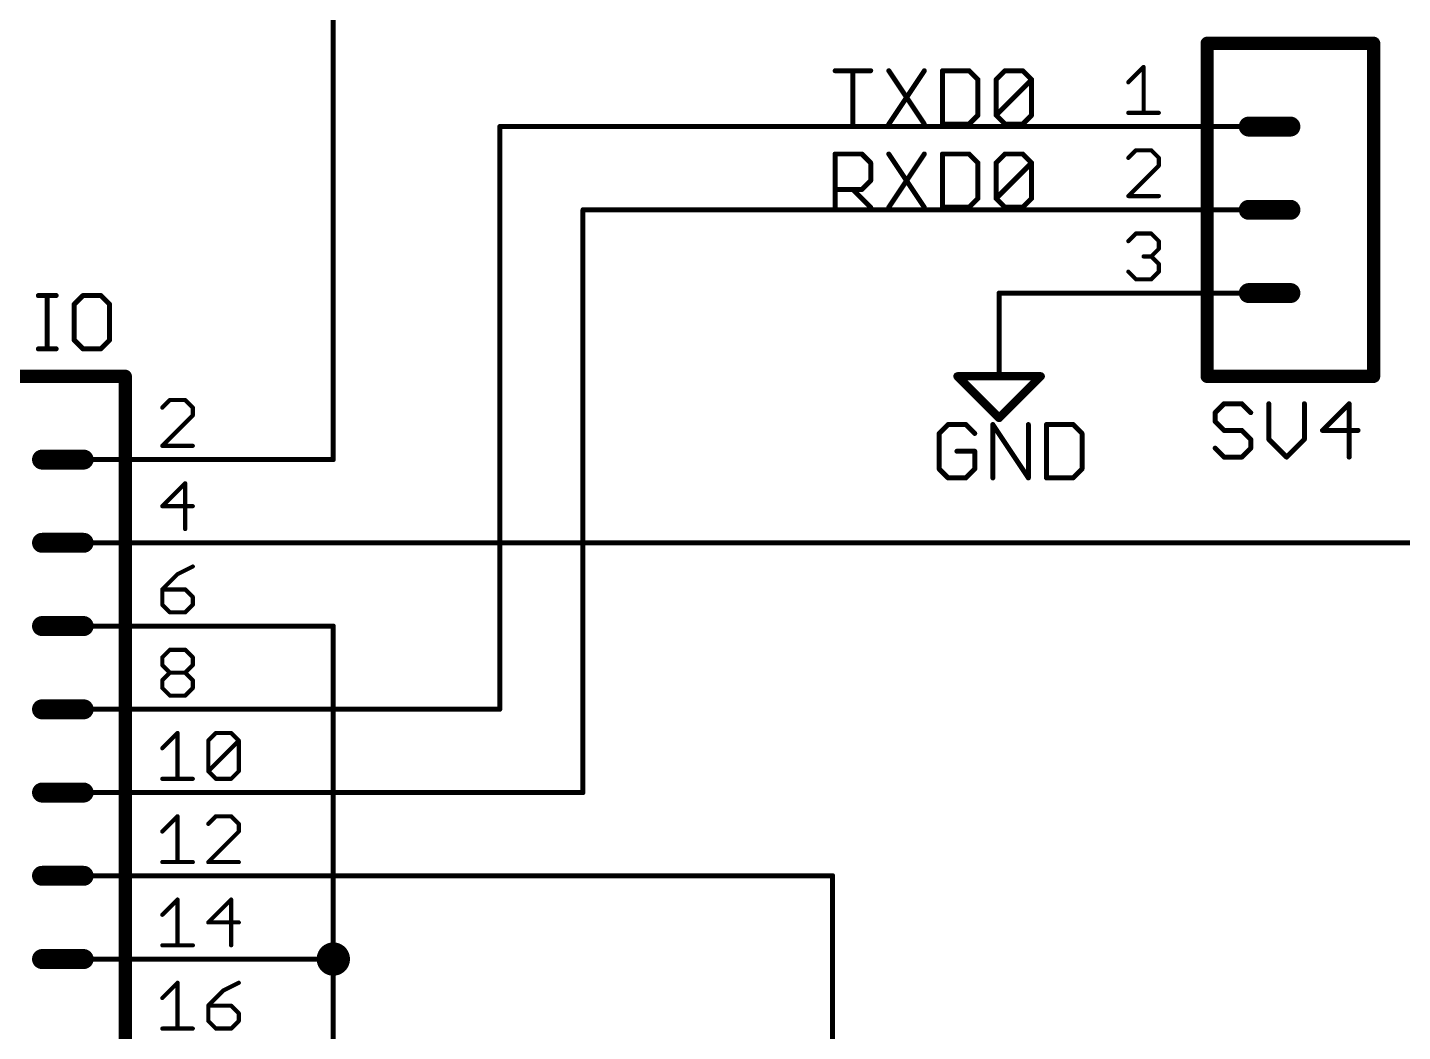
# Model space of a CAD drawing. Extents: x 6 to 173, y -6 to 152.
# Drawn here: x 104.97 to 146.93, y 101.93 to 132.56 of the extents above; entities that cross this region are included whole.
import ezdxf

# ---------------------------------------------------------------- set-up
doc = ezdxf.new("R2010")
doc.units = 0
for name, color, linetype in [('91', 94, 'CONTINUOUS'), ('94', 14, 'CONTINUOUS'), ('95', 251, 'CONTINUOUS'), ('96', 251, 'CONTINUOUS')]:
    doc.layers.add(name, color=color, linetype=linetype)

msp = doc.modelspace()

# ---------------------------------------------------------------- linework, layer by layer
at = {"layer": '91', "const_width": 0.1524}
for points in [[(114.3, 119.38), (114.3, 144.78)], [(119.38, 111.76), (119.38, 129.54)], [(119.38, 129.54), (137.16, 129.54)], [(121.92, 109.22), (121.92, 127)], [(137.16, 127), (121.92, 127)], [(137.16, 124.46), (134.62, 124.46)], [(111.76, 119.38), (114.3, 119.38)], [(111.76, 116.84), (172.72, 116.84)], [(111.76, 114.3), (114.3, 114.3)], [(114.3, 114.3), (114.3, 104.14)], [(111.76, 111.76), (119.38, 111.76)], [(111.76, 109.22), (121.92, 109.22)], [(129.54, 106.68), (111.76, 106.68)], [(129.54, 63.5), (129.54, 106.68)], [(111.76, 104.14), (114.3, 104.14)], [(114.3, 104.14), (114.3, 96.52)]]:
    msp.add_lwpolyline(points, dxfattribs=at)
at = {"layer": '91'}
for points, const_width in [([(119.4181, 129.54, 1), (119.3419, 129.54)], 0.0762), ([(119.38, 129.5781, 1), (119.38, 129.5019)], 0.0762), ([(137.16, 129.5019, 1), (137.16, 129.5781)], 0.0762), ([(121.9581, 127, 1), (121.8819, 127)], 0.0762), ([(121.92, 127.0381, 1), (121.92, 126.9619)], 0.0762), ([(137.16, 126.9619, 1), (137.16, 127.0381)], 0.0762), ([(134.62, 124.4981, 1), (134.62, 124.4219)], 0.0762), ([(137.16, 124.4219, 1), (137.16, 124.4981)], 0.0762), ([(111.76, 119.4181, 1), (111.76, 119.3419)], 0.0762), ([(114.2619, 119.38, 1), (114.3381, 119.38)], 0.0762), ([(114.3, 119.3419, 1), (114.3, 119.4181)], 0.0762), ([(111.76, 116.8781, 1), (111.76, 116.8019)], 0.0762), ([(111.76, 114.3381, 1), (111.76, 114.2619)], 0.0762), ([(114.3381, 114.3, 1), (114.2619, 114.3)], 0.0762), ([(114.3, 114.2619, 1), (114.3, 114.3381)], 0.0762), ([(111.76, 111.7981, 1), (111.76, 111.7219)], 0.0762), ([(119.3419, 111.76, 1), (119.4181, 111.76)], 0.0762), ([(119.38, 111.7219, 1), (119.38, 111.7981)], 0.0762), ([(111.76, 109.2581, 1), (111.76, 109.1819)], 0.0762), ([(121.8819, 109.22, 1), (121.9581, 109.22)], 0.0762), ([(121.92, 109.1819, 1), (121.92, 109.2581)], 0.0762), ([(111.76, 106.7181, 1), (111.76, 106.6419)], 0.0762), ([(129.5781, 106.68, 1), (129.5019, 106.68)], 0.0762), ([(129.54, 106.6419, 1), (129.54, 106.7181)], 0.0762), ([(114.3, 103.886, 1), (114.3, 104.394, 1), (114.3, 103.886)], 0.508), ([(111.76, 104.1781, 1), (111.76, 104.1019)], 0.0762), ([(114.3381, 104.14, 1), (114.2619, 104.14)], 0.0762), ([(114.2619, 104.14, 1), (114.3381, 104.14)], 0.0762), ([(114.3, 104.1019, 1), (114.3, 104.1781)], 0.0762)]:
    msp.add_lwpolyline(points, format="xyb", dxfattribs=dict(at, const_width=const_width))
at = {"layer": '94'}
for points, const_width in [([(140.97, 132.08), (146.05, 132.08)], 0.4064), ([(140.97, 132.08), (140.97, 121.92)], 0.4064), ([(146.05, 121.92), (146.05, 132.08)], 0.4064), ([(143.51, 129.54), (142.24, 129.54)], 0.6096), ([(137.16, 129.54), (142.24, 129.54)], 0.1524), ([(143.51, 127), (142.24, 127)], 0.6096), ([(137.16, 127), (142.24, 127)], 0.1524), ([(143.51, 124.46), (142.24, 124.46)], 0.6096), ([(134.62, 124.46), (134.62, 121.92)], 0.1524), ([(137.16, 124.46), (142.24, 124.46)], 0.1524), ([(100.33, 121.92), (107.95, 121.92)], 0.4064), ([(107.95, 68.58), (107.95, 121.92)], 0.4064), ([(146.05, 121.92), (140.97, 121.92)], 0.4064), ([(133.35, 121.92), (135.89, 121.92)], 0.254), ([(134.62, 120.65), (133.35, 121.92)], 0.254), ([(135.89, 121.92), (134.62, 120.65)], 0.254), ([(106.68, 119.38), (105.41, 119.38)], 0.6096), ([(111.76, 119.38), (106.68, 119.38)], 0.1524), ([(106.68, 116.84), (105.41, 116.84)], 0.6096), ([(111.76, 116.84), (106.68, 116.84)], 0.1524), ([(106.68, 114.3), (105.41, 114.3)], 0.6096), ([(111.76, 114.3), (106.68, 114.3)], 0.1524), ([(106.68, 111.76), (105.41, 111.76)], 0.6096), ([(111.76, 111.76), (106.68, 111.76)], 0.1524), ([(106.68, 109.22), (105.41, 109.22)], 0.6096), ([(111.76, 109.22), (106.68, 109.22)], 0.1524), ([(106.68, 106.68), (105.41, 106.68)], 0.6096), ([(111.76, 106.68), (106.68, 106.68)], 0.1524), ([(106.68, 104.14), (105.41, 104.14)], 0.6096), ([(111.76, 104.14), (106.68, 104.14)], 0.1524)]:
    msp.add_lwpolyline(points, dxfattribs=dict(at, const_width=const_width))
for points, const_width in [([(140.97, 132.1816, 1), (140.97, 131.9784)], 0.2032), ([(141.0716, 132.08, 1), (140.8684, 132.08)], 0.2032), ([(146.1516, 132.08, 1), (145.9484, 132.08)], 0.2032), ([(146.05, 131.9784, 1), (146.05, 132.1816)], 0.2032), ([(142.24, 129.6924, 1), (142.24, 129.3876)], 0.3048), ([(143.51, 129.3876, 1), (143.51, 129.6924)], 0.3048), ([(137.16, 129.5781, 1), (137.16, 129.5019)], 0.0762), ([(142.24, 129.5019, 1), (142.24, 129.5781)], 0.0762), ([(142.24, 127.1524, 1), (142.24, 126.8476)], 0.3048), ([(143.51, 126.8476, 1), (143.51, 127.1524)], 0.3048), ([(137.16, 127.0381, 1), (137.16, 126.9619)], 0.0762), ([(142.24, 126.9619, 1), (142.24, 127.0381)], 0.0762), ([(142.24, 124.6124, 1), (142.24, 124.3076)], 0.3048), ([(143.51, 124.3076, 1), (143.51, 124.6124)], 0.3048), ([(134.6581, 124.46, 1), (134.5819, 124.46)], 0.0762), ([(137.16, 124.4981, 1), (137.16, 124.4219)], 0.0762), ([(142.24, 124.4219, 1), (142.24, 124.4981)], 0.0762), ([(108.0516, 121.92, 1), (107.8484, 121.92)], 0.2032), ([(107.95, 121.8184, 1), (107.95, 122.0216)], 0.2032), ([(140.97, 122.0216, 1), (140.97, 121.8184)], 0.2032), ([(146.05, 121.8184, 1), (146.05, 122.0216)], 0.2032), ([(133.35, 121.9835, 1), (133.35, 121.8565)], 0.127), ([(133.3949, 121.9649, 1), (133.3051, 121.8751)], 0.127), ([(134.5819, 121.92, 1), (134.6581, 121.92)], 0.0762), ([(135.9349, 121.8751, 1), (135.8451, 121.9649)], 0.127), ([(135.89, 121.8565, 1), (135.89, 121.9835)], 0.127), ([(140.8684, 121.92, 1), (141.0716, 121.92)], 0.2032), ([(145.9484, 121.92, 1), (146.1516, 121.92)], 0.2032), ([(134.5751, 120.6949, 1), (134.6649, 120.6051)], 0.127), ([(134.5751, 120.6051, 1), (134.6649, 120.6949)], 0.127), ([(105.41, 119.5324, 1), (105.41, 119.2276)], 0.3048), ([(106.68, 119.2276, 1), (106.68, 119.5324)], 0.3048), ([(106.68, 119.4181, 1), (106.68, 119.3419)], 0.0762), ([(111.76, 119.3419, 1), (111.76, 119.4181)], 0.0762), ([(105.41, 116.9924, 1), (105.41, 116.6876)], 0.3048), ([(106.68, 116.6876, 1), (106.68, 116.9924)], 0.3048), ([(106.68, 116.8781, 1), (106.68, 116.8019)], 0.0762), ([(111.76, 116.8019, 1), (111.76, 116.8781)], 0.0762), ([(105.41, 114.4524, 1), (105.41, 114.1476)], 0.3048), ([(106.68, 114.1476, 1), (106.68, 114.4524)], 0.3048), ([(106.68, 114.3381, 1), (106.68, 114.2619)], 0.0762), ([(111.76, 114.2619, 1), (111.76, 114.3381)], 0.0762), ([(105.41, 111.9124, 1), (105.41, 111.6076)], 0.3048), ([(106.68, 111.6076, 1), (106.68, 111.9124)], 0.3048), ([(106.68, 111.7981, 1), (106.68, 111.7219)], 0.0762), ([(111.76, 111.7219, 1), (111.76, 111.7981)], 0.0762), ([(105.41, 109.3724, 1), (105.41, 109.0676)], 0.3048), ([(106.68, 109.0676, 1), (106.68, 109.3724)], 0.3048), ([(106.68, 109.2581, 1), (106.68, 109.1819)], 0.0762), ([(111.76, 109.1819, 1), (111.76, 109.2581)], 0.0762), ([(105.41, 106.8324, 1), (105.41, 106.5276)], 0.3048), ([(106.68, 106.5276, 1), (106.68, 106.8324)], 0.3048), ([(106.68, 106.7181, 1), (106.68, 106.6419)], 0.0762), ([(111.76, 106.6419, 1), (111.76, 106.7181)], 0.0762), ([(105.41, 104.2924, 1), (105.41, 103.9876)], 0.3048), ([(106.68, 103.9876, 1), (106.68, 104.2924)], 0.3048), ([(106.68, 104.1781, 1), (106.68, 104.1019)], 0.0762), ([(111.76, 104.1019, 1), (111.76, 104.1781)], 0.0762)]:
    msp.add_lwpolyline(points, format="xyb", dxfattribs=dict(at, const_width=const_width))
at = {"layer": '95'}
for points, const_width in [([(138.5634, 130.8912), (139.0295, 131.3573)], 0.127), ([(139.0295, 131.3573), (139.0295, 129.9591)], 0.127), ([(129.6162, 131.2432), (130.7009, 131.2432)], 0.1524), ([(130.1585, 129.6162), (130.1585, 131.2432)], 0.1524), ([(131.2534, 131.2432), (132.338, 129.6162)], 0.1524), ([(132.338, 131.2432), (131.2534, 129.6162)], 0.1524), ([(132.8905, 131.2432), (132.8905, 129.6162)], 0.1524), ([(133.704, 131.2432), (132.8905, 131.2432)], 0.1524), ([(133.9752, 130.972), (133.704, 131.2432)], 0.1524), ([(133.9752, 129.8874), (133.9752, 130.972)], 0.1524), ([(134.5277, 130.972), (134.7988, 131.2432)], 0.1524), ([(134.5277, 129.8874), (134.5277, 130.972)], 0.1524), ([(134.5277, 129.8874), (135.6123, 130.972)], 0.1524), ([(134.7988, 131.2432), (135.3412, 131.2432)], 0.1524), ([(135.3412, 131.2432), (135.6123, 130.972)], 0.1524), ([(135.6123, 130.972), (135.6123, 129.8874)], 0.1524), ([(132.8905, 129.6162), (133.704, 129.6162)], 0.1524), ([(133.704, 129.6162), (133.9752, 129.8874)], 0.1524), ([(134.7988, 129.6162), (134.5277, 129.8874)], 0.1524), ([(135.3412, 129.6162), (134.7988, 129.6162)], 0.1524), ([(135.6123, 129.8874), (135.3412, 129.6162)], 0.1524), ([(138.5634, 129.9591), (139.4956, 129.9591)], 0.127), ([(138.7965, 128.8173), (138.5634, 128.5843)], 0.127), ([(139.2625, 128.8173), (138.7965, 128.8173)], 0.127), ([(139.4956, 128.5843), (139.2625, 128.8173)], 0.127), ([(129.6162, 127.0762), (129.6162, 128.7032)], 0.1524), ([(129.6162, 128.7032), (130.4297, 128.7032)], 0.1524), ([(130.4297, 128.7032), (130.7009, 128.432)], 0.1524), ([(130.7009, 128.432), (130.7009, 127.8897)], 0.1524), ([(131.2534, 128.7032), (132.338, 127.0762)], 0.1524), ([(132.338, 128.7032), (131.2534, 127.0762)], 0.1524), ([(132.8905, 128.7032), (132.8905, 127.0762)], 0.1524), ([(133.704, 128.7032), (132.8905, 128.7032)], 0.1524), ([(133.9752, 128.432), (133.704, 128.7032)], 0.1524), ([(133.9752, 127.3474), (133.9752, 128.432)], 0.1524), ([(134.5277, 128.432), (134.7988, 128.7032)], 0.1524), ([(134.5277, 127.3474), (134.5277, 128.432)], 0.1524), ([(134.5277, 127.3474), (135.6123, 128.432)], 0.1524), ([(134.7988, 128.7032), (135.3412, 128.7032)], 0.1524), ([(135.3412, 128.7032), (135.6123, 128.432)], 0.1524), ([(135.6123, 128.432), (135.6123, 127.3474)], 0.1524), ([(138.5634, 127.4191), (139.4956, 128.3512)], 0.127), ([(139.4956, 128.3512), (139.4956, 128.5843)], 0.127), ([(130.4297, 127.6185), (129.6162, 127.6185)], 0.1524), ([(130.1585, 127.6185), (130.7009, 127.0762)], 0.1524), ([(130.7009, 127.8897), (130.4297, 127.6185)], 0.1524), ([(133.704, 127.0762), (133.9752, 127.3474)], 0.1524), ([(134.7988, 127.0762), (134.5277, 127.3474)], 0.1524), ([(135.6123, 127.3474), (135.3412, 127.0762)], 0.1524), ([(139.4956, 127.4191), (138.5634, 127.4191)], 0.127), ([(132.8905, 127.0762), (133.704, 127.0762)], 0.1524), ([(135.3412, 127.0762), (134.7988, 127.0762)], 0.1524), ([(138.5634, 126.0443), (138.7965, 126.2773)], 0.127), ([(138.7965, 126.2773), (139.2625, 126.2773)], 0.127), ([(139.2625, 126.2773), (139.4956, 126.0443)], 0.127), ([(139.4956, 126.0443), (139.4956, 125.8112)], 0.127), ([(139.2625, 125.5782), (139.0295, 125.5782)], 0.127), ([(139.4956, 125.8112), (139.2625, 125.5782)], 0.127), ([(139.2625, 125.5782), (139.4956, 125.3452)], 0.127), ([(138.7965, 124.8791), (138.5634, 125.1121)], 0.127), ([(139.4956, 125.1121), (139.2625, 124.8791)], 0.127), ([(139.4956, 125.3452), (139.4956, 125.1121)], 0.127), ([(139.2625, 124.8791), (138.7965, 124.8791)], 0.127), ([(109.3133, 121.1973), (109.0803, 120.9643)], 0.127), ([(109.7794, 121.1973), (109.3133, 121.1973)], 0.127), ([(110.0124, 120.9643), (109.7794, 121.1973)], 0.127), ([(110.0124, 120.7312), (110.0124, 120.9643)], 0.127), ([(141.4859, 121.0832), (141.2147, 120.812)], 0.1524), ([(141.2147, 120.812), (141.2147, 120.5409)], 0.1524), ([(142.0282, 121.0832), (141.4859, 121.0832)], 0.1524), ([(142.2994, 120.812), (142.0282, 121.0832)], 0.1524), ([(142.8519, 121.0832), (142.8519, 119.9985)], 0.1524), ([(143.9365, 119.9985), (143.9365, 121.0832)], 0.1524), ([(145.3025, 121.0832), (144.489, 120.2697)], 0.1524), ([(145.3025, 119.4562), (145.3025, 121.0832)], 0.1524), ([(109.0803, 119.7991), (110.0124, 120.7312)], 0.127), ([(141.2147, 120.5409), (141.4859, 120.2697)], 0.1524), ([(141.4859, 120.2697), (142.0282, 120.2697)], 0.1524), ([(142.0282, 120.2697), (142.2994, 119.9985)], 0.1524), ([(142.2994, 119.9985), (142.2994, 119.7274)], 0.1524), ([(142.8519, 119.9985), (143.3942, 119.4562)], 0.1524), ([(143.3942, 119.4562), (143.9365, 119.9985)], 0.1524), ([(144.489, 120.2697), (145.5737, 120.2697)], 0.1524), ([(110.0124, 119.7991), (109.0803, 119.7991)], 0.127), ([(141.4859, 119.4562), (141.2147, 119.7274)], 0.1524), ([(142.2994, 119.7274), (142.0282, 119.4562)], 0.1524), ([(142.0282, 119.4562), (141.4859, 119.4562)], 0.1524), ([(109.7794, 118.6573), (109.0803, 117.9582)], 0.127), ([(109.7794, 117.2591), (109.7794, 118.6573)], 0.127), ([(109.0803, 117.9582), (110.0124, 117.9582)], 0.127), ([(109.5464, 115.8843), (109.0803, 115.4182)], 0.127), ([(110.0124, 116.1173), (109.5464, 115.8843)], 0.127), ([(109.0803, 115.4182), (109.0803, 114.9521)], 0.127), ([(109.7794, 115.4182), (109.0803, 115.4182)], 0.127), ([(110.0124, 115.1852), (109.7794, 115.4182)], 0.127), ([(109.0803, 114.9521), (109.3133, 114.7191)], 0.127), ([(109.7794, 114.7191), (110.0124, 114.9521)], 0.127), ([(110.0124, 114.9521), (110.0124, 115.1852)], 0.127), ([(109.3133, 114.7191), (109.7794, 114.7191)], 0.127), ([(109.0803, 113.3443), (109.3133, 113.5773)], 0.127), ([(109.0803, 113.1112), (109.0803, 113.3443)], 0.127), ([(109.3133, 113.5773), (109.7794, 113.5773)], 0.127), ([(109.7794, 113.5773), (110.0124, 113.3443)], 0.127), ([(110.0124, 113.3443), (110.0124, 113.1112)], 0.127), ([(109.3133, 112.8782), (109.0803, 113.1112)], 0.127), ([(109.0803, 112.6452), (109.3133, 112.8782)], 0.127), ([(109.3133, 112.8782), (109.7794, 112.8782)], 0.127), ([(110.0124, 113.1112), (109.7794, 112.8782)], 0.127), ([(109.7794, 112.8782), (110.0124, 112.6452)], 0.127), ([(109.0803, 112.4121), (109.0803, 112.6452)], 0.127), ([(109.3133, 112.1791), (109.0803, 112.4121)], 0.127), ([(110.0124, 112.4121), (109.7794, 112.1791)], 0.127), ([(110.0124, 112.6452), (110.0124, 112.4121)], 0.127), ([(109.7794, 112.1791), (109.3133, 112.1791)], 0.127), ([(109.0803, 110.5712), (109.5464, 111.0373)], 0.127), ([(109.5464, 111.0373), (109.5464, 109.6391)], 0.127), ([(110.4836, 110.8043), (110.7166, 111.0373)], 0.127), ([(110.4836, 109.8721), (110.4836, 110.8043)], 0.127), ([(110.4836, 109.8721), (111.4157, 110.8043)], 0.127), ([(110.7166, 111.0373), (111.1827, 111.0373)], 0.127), ([(111.1827, 111.0373), (111.4157, 110.8043)], 0.127), ([(111.4157, 110.8043), (111.4157, 109.8721)], 0.127), ([(109.0803, 109.6391), (110.0124, 109.6391)], 0.127), ([(110.7166, 109.6391), (110.4836, 109.8721)], 0.127), ([(111.1827, 109.6391), (110.7166, 109.6391)], 0.127), ([(111.4157, 109.8721), (111.1827, 109.6391)], 0.127), ([(109.0803, 108.0312), (109.5464, 108.4973)], 0.127), ([(109.5464, 108.4973), (109.5464, 107.0991)], 0.127), ([(110.7166, 108.4973), (110.4836, 108.2643)], 0.127), ([(111.1827, 108.4973), (110.7166, 108.4973)], 0.127), ([(111.4157, 108.2643), (111.1827, 108.4973)], 0.127), ([(111.4157, 108.0312), (111.4157, 108.2643)], 0.127), ([(110.4836, 107.0991), (111.4157, 108.0312)], 0.127), ([(109.0803, 107.0991), (110.0124, 107.0991)], 0.127), ([(111.4157, 107.0991), (110.4836, 107.0991)], 0.127), ([(109.0803, 105.4912), (109.5464, 105.9573)], 0.127), ([(109.5464, 105.9573), (109.5464, 104.5591)], 0.127), ([(111.1827, 105.9573), (110.4836, 105.2582)], 0.127), ([(111.1827, 104.5591), (111.1827, 105.9573)], 0.127), ([(110.4836, 105.2582), (111.4157, 105.2582)], 0.127), ([(109.0803, 104.5591), (110.0124, 104.5591)], 0.127), ([(109.0803, 102.9512), (109.5464, 103.4173)], 0.127), ([(109.5464, 103.4173), (109.5464, 102.0191)], 0.127), ([(110.9496, 103.1843), (110.4836, 102.7182)], 0.127), ([(111.4157, 103.4173), (110.9496, 103.1843)], 0.127), ([(110.4836, 102.7182), (110.4836, 102.2521)], 0.127), ([(111.1827, 102.7182), (110.4836, 102.7182)], 0.127), ([(111.4157, 102.4852), (111.1827, 102.7182)], 0.127), ([(111.4157, 102.2521), (111.4157, 102.4852)], 0.127), ([(109.0803, 102.0191), (110.0124, 102.0191)], 0.127), ([(110.4836, 102.2521), (110.7166, 102.0191)], 0.127), ([(110.7166, 102.0191), (111.1827, 102.0191)], 0.127), ([(111.1827, 102.0191), (111.4157, 102.2521)], 0.127)]:
    msp.add_lwpolyline(points, dxfattribs=dict(at, const_width=const_width))
for points, const_width in [([(139.0612, 131.3573, 1), (138.9977, 131.3573)], 0.0635), ([(139.0519, 131.3348, 1), (139.007, 131.3797)], 0.0635), ([(129.6162, 131.2813, 1), (129.6162, 131.2051)], 0.0762), ([(130.1966, 131.2432, 1), (130.1204, 131.2432)], 0.0762), ([(130.7009, 131.2051, 1), (130.7009, 131.2813)], 0.0762), ([(131.2851, 131.2643, 1), (131.2217, 131.2221)], 0.0762), ([(132.3697, 131.2221, 1), (132.3063, 131.2643)], 0.0762), ([(132.9286, 131.2432, 1), (132.8524, 131.2432)], 0.0762), ([(132.8905, 131.2813, 1), (132.8905, 131.2051)], 0.0762), ([(133.7309, 131.2701, 1), (133.6771, 131.2162)], 0.0762), ([(133.704, 131.2051, 1), (133.704, 131.2813)], 0.0762), ([(134.0133, 130.972, 1), (133.9371, 130.972)], 0.0762), ([(133.9482, 130.9451, 1), (134.0021, 130.999)], 0.0762), ([(134.5007, 130.999, 1), (134.5546, 130.9451)], 0.0762), ([(134.5658, 130.972, 1), (134.4896, 130.972)], 0.0762), ([(134.7988, 131.2813, 1), (134.7988, 131.2051)], 0.0762), ([(134.8258, 131.2162, 1), (134.7719, 131.2701)], 0.0762), ([(135.3681, 131.2701, 1), (135.3142, 131.2162)], 0.0762), ([(135.3412, 131.2051, 1), (135.3412, 131.2813)], 0.0762), ([(135.6504, 130.972, 1), (135.5742, 130.972)], 0.0762), ([(135.6393, 130.9451, 1), (135.5854, 130.999)], 0.0762), ([(135.5854, 130.9451, 1), (135.6393, 130.999)], 0.0762), ([(138.541, 130.9137, 1), (138.5859, 130.8688)], 0.0635), ([(131.2217, 129.6373, 1), (131.2851, 129.5951)], 0.0762), ([(132.3063, 129.5951, 1), (132.3697, 129.6373)], 0.0762), ([(132.8905, 129.6543, 1), (132.8905, 129.5781)], 0.0762), ([(133.6771, 129.6431, 1), (133.7309, 129.5893)], 0.0762), ([(133.704, 129.5781, 1), (133.704, 129.6543)], 0.0762), ([(133.9371, 129.8874, 1), (134.0133, 129.8874)], 0.0762), ([(134.0021, 129.8604, 1), (133.9482, 129.9143)], 0.0762), ([(134.5546, 129.9143, 1), (134.5007, 129.8604)], 0.0762), ([(134.5007, 129.9143, 1), (134.5546, 129.8604)], 0.0762), ([(134.4896, 129.8874, 1), (134.5658, 129.8874)], 0.0762), ([(134.7988, 129.6543, 1), (134.7988, 129.5781)], 0.0762), ([(134.7719, 129.5893, 1), (134.8258, 129.6431)], 0.0762), ([(135.3142, 129.6431, 1), (135.3681, 129.5893)], 0.0762), ([(135.3412, 129.5781, 1), (135.3412, 129.6543)], 0.0762), ([(135.5742, 129.8874, 1), (135.6504, 129.8874)], 0.0762), ([(135.6393, 129.8604, 1), (135.5854, 129.9143)], 0.0762), ([(138.5634, 129.9908, 1), (138.5634, 129.9274)], 0.0635), ([(138.9977, 129.9591, 1), (139.0612, 129.9591)], 0.0635), ([(139.4956, 129.9274, 1), (139.4956, 129.9908)], 0.0635), ([(130.1204, 129.6162, 1), (130.1966, 129.6162)], 0.0762), ([(132.8524, 129.6162, 1), (132.9286, 129.6162)], 0.0762), ([(138.7965, 128.849, 1), (138.7965, 128.7855)], 0.0635), ([(138.8189, 128.7948, 1), (138.774, 128.8397)], 0.0635), ([(139.285, 128.8397, 1), (139.2401, 128.7948)], 0.0635), ([(139.2625, 128.7855, 1), (139.2625, 128.849)], 0.0635), ([(129.6543, 128.7032, 1), (129.5781, 128.7032)], 0.0762), ([(129.6162, 128.7413, 1), (129.6162, 128.6651)], 0.0762), ([(130.4566, 128.7301, 1), (130.4028, 128.6762)], 0.0762), ([(130.4297, 128.6651, 1), (130.4297, 128.7413)], 0.0762), ([(130.739, 128.432, 1), (130.6628, 128.432)], 0.0762), ([(130.6739, 128.4051, 1), (130.7278, 128.459)], 0.0762), ([(131.2851, 128.7243, 1), (131.2217, 128.6821)], 0.0762), ([(132.3697, 128.6821, 1), (132.3063, 128.7243)], 0.0762), ([(132.9286, 128.7032, 1), (132.8524, 128.7032)], 0.0762), ([(132.8905, 128.7413, 1), (132.8905, 128.6651)], 0.0762), ([(133.7309, 128.7301, 1), (133.6771, 128.6762)], 0.0762), ([(133.704, 128.6651, 1), (133.704, 128.7413)], 0.0762), ([(134.0133, 128.432, 1), (133.9371, 128.432)], 0.0762), ([(133.9482, 128.4051, 1), (134.0021, 128.459)], 0.0762), ([(134.5007, 128.459, 1), (134.5546, 128.4051)], 0.0762), ([(134.5658, 128.432, 1), (134.4896, 128.432)], 0.0762), ([(134.7988, 128.7413, 1), (134.7988, 128.6651)], 0.0762), ([(134.8258, 128.6762, 1), (134.7719, 128.7301)], 0.0762), ([(135.3681, 128.7301, 1), (135.3142, 128.6762)], 0.0762), ([(135.3412, 128.6651, 1), (135.3412, 128.7413)], 0.0762), ([(135.6504, 128.432, 1), (135.5742, 128.432)], 0.0762), ([(135.6393, 128.4051, 1), (135.5854, 128.459)], 0.0762), ([(135.5854, 128.4051, 1), (135.6393, 128.459)], 0.0762), ([(138.541, 128.6067, 1), (138.5859, 128.5618)], 0.0635), ([(139.5273, 128.5843, 1), (139.4638, 128.5843)], 0.0635), ([(139.4731, 128.5618, 1), (139.518, 128.6067)], 0.0635), ([(139.518, 128.3288, 1), (139.4731, 128.3737)], 0.0635), ([(139.4638, 128.3512, 1), (139.5273, 128.3512)], 0.0635), ([(129.6162, 127.6566, 1), (129.6162, 127.5804)], 0.0762), ([(130.1855, 127.6455, 1), (130.1316, 127.5916)], 0.0762), ([(130.4028, 127.6455, 1), (130.4566, 127.5916)], 0.0762), ([(130.4297, 127.5804, 1), (130.4297, 127.6566)], 0.0762), ([(130.6628, 127.8897, 1), (130.739, 127.8897)], 0.0762), ([(130.7278, 127.8628, 1), (130.6739, 127.9166)], 0.0762), ([(133.9371, 127.3474, 1), (134.0133, 127.3474)], 0.0762), ([(134.0021, 127.3204, 1), (133.9482, 127.3743)], 0.0762), ([(134.5546, 127.3743, 1), (134.5007, 127.3204)], 0.0762), ([(134.5007, 127.3743, 1), (134.5546, 127.3204)], 0.0762), ([(134.4896, 127.3474, 1), (134.5658, 127.3474)], 0.0762), ([(135.5742, 127.3474, 1), (135.6504, 127.3474)], 0.0762), ([(135.6393, 127.3204, 1), (135.5854, 127.3743)], 0.0762), ([(138.5634, 127.4509, 1), (138.5634, 127.3873)], 0.0635), ([(138.541, 127.4416, 1), (138.5859, 127.3966)], 0.0635), ([(139.4956, 127.3873, 1), (139.4956, 127.4509)], 0.0635), ([(129.5781, 127.0762, 1), (129.6543, 127.0762)], 0.0762), ([(130.6739, 127.0493, 1), (130.7278, 127.1031)], 0.0762), ([(131.2217, 127.0973, 1), (131.2851, 127.0551)], 0.0762), ([(132.3063, 127.0551, 1), (132.3697, 127.0973)], 0.0762), ([(132.8905, 127.1143, 1), (132.8905, 127.0381)], 0.0762), ([(132.8524, 127.0762, 1), (132.9286, 127.0762)], 0.0762), ([(133.6771, 127.1031, 1), (133.7309, 127.0493)], 0.0762), ([(133.704, 127.0381, 1), (133.704, 127.1143)], 0.0762), ([(134.7988, 127.1143, 1), (134.7988, 127.0381)], 0.0762), ([(134.7719, 127.0493, 1), (134.8258, 127.1031)], 0.0762), ([(135.3142, 127.1031, 1), (135.3681, 127.0493)], 0.0762), ([(135.3412, 127.0381, 1), (135.3412, 127.1143)], 0.0762), ([(138.7965, 126.309, 1), (138.7965, 126.2455)], 0.0635), ([(138.8189, 126.2548, 1), (138.774, 126.2997)], 0.0635), ([(139.285, 126.2997, 1), (139.2401, 126.2548)], 0.0635), ([(139.2625, 126.2455, 1), (139.2625, 126.309)], 0.0635), ([(138.541, 126.0667, 1), (138.5859, 126.0218)], 0.0635), ([(139.5273, 126.0443, 1), (139.4638, 126.0443)], 0.0635), ([(139.4731, 126.0218, 1), (139.518, 126.0667)], 0.0635), ([(139.0295, 125.6099, 1), (139.0295, 125.5464)], 0.0635), ([(139.285, 125.6006, 1), (139.2401, 125.5557)], 0.0635), ([(139.2401, 125.6006, 1), (139.285, 125.5557)], 0.0635), ([(139.2625, 125.5464, 1), (139.2625, 125.6099)], 0.0635), ([(139.4638, 125.8112, 1), (139.5273, 125.8112)], 0.0635), ([(139.518, 125.7888, 1), (139.4731, 125.8337)], 0.0635), ([(138.5859, 125.1346, 1), (138.541, 125.0897)], 0.0635), ([(139.5273, 125.3452, 1), (139.4638, 125.3452)], 0.0635), ([(139.4638, 125.1121, 1), (139.5273, 125.1121)], 0.0635), ([(139.4731, 125.3227, 1), (139.518, 125.3676)], 0.0635), ([(139.518, 125.0897, 1), (139.4731, 125.1346)], 0.0635), ([(138.7965, 124.9109, 1), (138.7965, 124.8474)], 0.0635), ([(138.774, 124.8566, 1), (138.8189, 124.9016)], 0.0635), ([(139.2401, 124.9016, 1), (139.285, 124.8566)], 0.0635), ([(139.2625, 124.8474, 1), (139.2625, 124.9109)], 0.0635), ([(109.0578, 120.9867, 1), (109.1028, 120.9418)], 0.0635), ([(109.3133, 121.229, 1), (109.3133, 121.1655)], 0.0635), ([(109.3358, 121.1748, 1), (109.2909, 121.2197)], 0.0635), ([(109.8018, 121.2197, 1), (109.7569, 121.1748)], 0.0635), ([(109.7794, 121.1655, 1), (109.7794, 121.229)], 0.0635), ([(110.0442, 120.9643, 1), (109.9807, 120.9643)], 0.0635), ([(109.99, 120.9418, 1), (110.0349, 120.9867)], 0.0635), ([(141.2528, 120.812, 1), (141.1766, 120.812)], 0.0762), ([(141.1878, 120.839, 1), (141.2417, 120.7851)], 0.0762), ([(141.4859, 121.1213, 1), (141.4859, 121.0451)], 0.0762), ([(141.5128, 121.0562, 1), (141.4589, 121.1101)], 0.0762), ([(142.0552, 121.1101, 1), (142.0013, 121.0562)], 0.0762), ([(142.0282, 121.0451, 1), (142.0282, 121.1213)], 0.0762), ([(142.2724, 120.7851, 1), (142.3263, 120.839)], 0.0762), ([(142.89, 121.0832, 1), (142.8138, 121.0832)], 0.0762), ([(143.9746, 121.0832, 1), (143.8984, 121.0832)], 0.0762), ([(145.3406, 121.0832, 1), (145.2644, 121.0832)], 0.0762), ([(145.3295, 121.0562, 1), (145.2756, 121.1101)], 0.0762), ([(109.9807, 120.7312, 1), (110.0442, 120.7312)], 0.0635), ([(110.0349, 120.7088, 1), (109.99, 120.7537)], 0.0635), ([(141.2417, 120.5678, 1), (141.1878, 120.5139)], 0.0762), ([(141.1766, 120.5409, 1), (141.2528, 120.5409)], 0.0762), ([(141.4859, 120.3078, 1), (141.4859, 120.2316)], 0.0762), ([(141.4589, 120.2428, 1), (141.5128, 120.2966)], 0.0762), ([(142.0552, 120.2966, 1), (142.0013, 120.2428)], 0.0762), ([(142.0282, 120.2316, 1), (142.0282, 120.3078)], 0.0762), ([(142.3375, 119.9985, 1), (142.2613, 119.9985)], 0.0762), ([(142.2724, 119.9716, 1), (142.3263, 120.0255)], 0.0762), ([(142.8788, 120.0255, 1), (142.8249, 119.9716)], 0.0762), ([(142.8138, 119.9985, 1), (142.89, 119.9985)], 0.0762), ([(143.8984, 119.9985, 1), (143.9746, 119.9985)], 0.0762), ([(143.9635, 119.9716, 1), (143.9096, 120.0255)], 0.0762), ([(144.489, 120.3078, 1), (144.489, 120.2316)], 0.0762), ([(144.4621, 120.2966, 1), (144.516, 120.2428)], 0.0762), ([(145.5737, 120.2316, 1), (145.5737, 120.3078)], 0.0762), ([(109.0578, 119.8216, 1), (109.1028, 119.7766)], 0.0635), ([(109.0803, 119.8309, 1), (109.0803, 119.7674)], 0.0635), ([(110.0124, 119.7674, 1), (110.0124, 119.8309)], 0.0635), ([(141.2417, 119.7543, 1), (141.1878, 119.7004)], 0.0762), ([(142.2613, 119.7274, 1), (142.3375, 119.7274)], 0.0762), ([(142.3263, 119.7004, 1), (142.2724, 119.7543)], 0.0762), ([(141.4859, 119.4943, 1), (141.4859, 119.4181)], 0.0762), ([(141.4589, 119.4293, 1), (141.5128, 119.4831)], 0.0762), ([(142.0013, 119.4831, 1), (142.0552, 119.4293)], 0.0762), ([(142.0282, 119.4181, 1), (142.0282, 119.4943)], 0.0762), ([(143.3673, 119.4831, 1), (143.4212, 119.4293)], 0.0762), ([(143.3673, 119.4293, 1), (143.4212, 119.4831)], 0.0762), ([(145.2644, 119.4562, 1), (145.3406, 119.4562)], 0.0762), ([(109.8111, 118.6573, 1), (109.7476, 118.6573)], 0.0635), ([(109.8018, 118.6348, 1), (109.7569, 118.6797)], 0.0635), ([(109.0803, 117.9899, 1), (109.0803, 117.9264)], 0.0635), ([(109.0578, 117.9806, 1), (109.1028, 117.9357)], 0.0635), ([(110.0124, 117.9264, 1), (110.0124, 117.9899)], 0.0635), ([(109.7476, 117.2591, 1), (109.8111, 117.2591)], 0.0635), ([(109.5322, 115.9127, 1), (109.5606, 115.8559)], 0.0635), ([(109.5688, 115.8618, 1), (109.5239, 115.9067)], 0.0635), ([(110.0266, 116.0889, 1), (109.9982, 116.1457)], 0.0635), ([(109.1121, 115.4182, 1), (109.0486, 115.4182)], 0.0635), ([(109.0803, 115.4499, 1), (109.0803, 115.3864)], 0.0635), ([(109.0578, 115.4406, 1), (109.1028, 115.3957)], 0.0635), ([(109.8018, 115.4406, 1), (109.7569, 115.3957)], 0.0635), ([(109.7794, 115.3864, 1), (109.7794, 115.4499)], 0.0635), ([(109.1028, 114.9746, 1), (109.0578, 114.9297)], 0.0635), ([(109.0486, 114.9521, 1), (109.1121, 114.9521)], 0.0635), ([(110.0442, 115.1852, 1), (109.9807, 115.1852)], 0.0635), ([(109.9807, 114.9521, 1), (110.0442, 114.9521)], 0.0635), ([(109.99, 115.1627, 1), (110.0349, 115.2076)], 0.0635), ([(110.0349, 114.9297, 1), (109.99, 114.9746)], 0.0635), ([(109.3133, 114.7509, 1), (109.3133, 114.6874)], 0.0635), ([(109.2909, 114.6966, 1), (109.3358, 114.7416)], 0.0635), ([(109.7569, 114.7416, 1), (109.8018, 114.6966)], 0.0635), ([(109.7794, 114.6874, 1), (109.7794, 114.7509)], 0.0635), ([(109.1121, 113.3443, 1), (109.0486, 113.3443)], 0.0635), ([(109.0578, 113.3667, 1), (109.1028, 113.3218)], 0.0635), ([(109.3133, 113.609, 1), (109.3133, 113.5455)], 0.0635), ([(109.3358, 113.5548, 1), (109.2909, 113.5997)], 0.0635), ([(109.8018, 113.5997, 1), (109.7569, 113.5548)], 0.0635), ([(109.7794, 113.5455, 1), (109.7794, 113.609)], 0.0635), ([(110.0442, 113.3443, 1), (109.9807, 113.3443)], 0.0635), ([(109.99, 113.3218, 1), (110.0349, 113.3667)], 0.0635), ([(109.1028, 113.1337, 1), (109.0578, 113.0888)], 0.0635), ([(109.0486, 113.1112, 1), (109.1121, 113.1112)], 0.0635), ([(109.3133, 112.9099, 1), (109.3133, 112.8464)], 0.0635), ([(109.3358, 112.8557, 1), (109.2909, 112.9006)], 0.0635), ([(109.2909, 112.8557, 1), (109.3358, 112.9006)], 0.0635), ([(109.8018, 112.9006, 1), (109.7569, 112.8557)], 0.0635), ([(109.7569, 112.9006, 1), (109.8018, 112.8557)], 0.0635), ([(109.7794, 112.8464, 1), (109.7794, 112.9099)], 0.0635), ([(109.9807, 113.1112, 1), (110.0442, 113.1112)], 0.0635), ([(110.0349, 113.0888, 1), (109.99, 113.1337)], 0.0635), ([(109.1121, 112.6452, 1), (109.0486, 112.6452)], 0.0635), ([(109.0578, 112.6676, 1), (109.1028, 112.6227)], 0.0635), ([(109.1028, 112.4346, 1), (109.0578, 112.3897)], 0.0635), ([(110.0442, 112.6452, 1), (109.9807, 112.6452)], 0.0635), ([(109.99, 112.6227, 1), (110.0349, 112.6676)], 0.0635), ([(110.0349, 112.3897, 1), (109.99, 112.4346)], 0.0635), ([(109.0486, 112.4121, 1), (109.1121, 112.4121)], 0.0635), ([(109.3133, 112.2109, 1), (109.3133, 112.1474)], 0.0635), ([(109.2909, 112.1566, 1), (109.3358, 112.2016)], 0.0635), ([(109.7569, 112.2016, 1), (109.8018, 112.1566)], 0.0635), ([(109.7794, 112.1474, 1), (109.7794, 112.2109)], 0.0635), ([(109.9807, 112.4121, 1), (110.0442, 112.4121)], 0.0635), ([(109.5781, 111.0373, 1), (109.5146, 111.0373)], 0.0635), ([(109.5688, 111.0148, 1), (109.5239, 111.0597)], 0.0635), ([(110.5153, 110.8043, 1), (110.4518, 110.8043)], 0.0635), ([(110.4611, 110.8267, 1), (110.506, 110.7818)], 0.0635), ([(110.7166, 111.069, 1), (110.7166, 111.0055)], 0.0635), ([(110.7391, 111.0148, 1), (110.6942, 111.0597)], 0.0635), ([(111.2051, 111.0597, 1), (111.1602, 111.0148)], 0.0635), ([(111.1827, 111.0055, 1), (111.1827, 111.069)], 0.0635), ([(111.4475, 110.8043, 1), (111.384, 110.8043)], 0.0635), ([(111.3933, 110.7818, 1), (111.4382, 110.8267)], 0.0635), ([(111.4382, 110.7818, 1), (111.3933, 110.8267)], 0.0635), ([(109.0578, 110.5937, 1), (109.1028, 110.5488)], 0.0635), ([(109.0803, 109.6709, 1), (109.0803, 109.6073)], 0.0635), ([(109.5146, 109.6391, 1), (109.5781, 109.6391)], 0.0635), ([(110.0124, 109.6073, 1), (110.0124, 109.6709)], 0.0635), ([(110.506, 109.8946, 1), (110.4611, 109.8497)], 0.0635), ([(110.4611, 109.8946, 1), (110.506, 109.8497)], 0.0635), ([(110.4518, 109.8721, 1), (110.5153, 109.8721)], 0.0635), ([(110.7166, 109.6709, 1), (110.7166, 109.6073)], 0.0635), ([(110.6942, 109.6166, 1), (110.7391, 109.6616)], 0.0635), ([(111.1602, 109.6616, 1), (111.2051, 109.6166)], 0.0635), ([(111.1827, 109.6073, 1), (111.1827, 109.6709)], 0.0635), ([(111.384, 109.8721, 1), (111.4475, 109.8721)], 0.0635), ([(111.4382, 109.8497, 1), (111.3933, 109.8946)], 0.0635), ([(109.5781, 108.4973, 1), (109.5146, 108.4973)], 0.0635), ([(109.5688, 108.4748, 1), (109.5239, 108.5197)], 0.0635), ([(110.4611, 108.2867, 1), (110.506, 108.2418)], 0.0635), ([(110.7166, 108.529, 1), (110.7166, 108.4655)], 0.0635), ([(110.7391, 108.4748, 1), (110.6942, 108.5197)], 0.0635), ([(111.2051, 108.5197, 1), (111.1602, 108.4748)], 0.0635), ([(111.1827, 108.4655, 1), (111.1827, 108.529)], 0.0635), ([(111.4475, 108.2643, 1), (111.384, 108.2643)], 0.0635), ([(111.3933, 108.2418, 1), (111.4382, 108.2867)], 0.0635), ([(109.0578, 108.0537, 1), (109.1028, 108.0088)], 0.0635), ([(111.384, 108.0312, 1), (111.4475, 108.0312)], 0.0635), ([(111.4382, 108.0088, 1), (111.3933, 108.0537)], 0.0635), ([(109.0803, 107.1309, 1), (109.0803, 107.0674)], 0.0635), ([(109.5146, 107.0991, 1), (109.5781, 107.0991)], 0.0635), ([(110.0124, 107.0674, 1), (110.0124, 107.1309)], 0.0635), ([(110.4611, 107.1216, 1), (110.506, 107.0766)], 0.0635), ([(110.4836, 107.1309, 1), (110.4836, 107.0674)], 0.0635), ([(111.4157, 107.0674, 1), (111.4157, 107.1309)], 0.0635), ([(109.5781, 105.9573, 1), (109.5146, 105.9573)], 0.0635), ([(109.5688, 105.9348, 1), (109.5239, 105.9797)], 0.0635), ([(111.2144, 105.9573, 1), (111.1509, 105.9573)], 0.0635), ([(111.2051, 105.9348, 1), (111.1602, 105.9797)], 0.0635), ([(109.0578, 105.5137, 1), (109.1028, 105.4688)], 0.0635), ([(110.4836, 105.2899, 1), (110.4836, 105.2264)], 0.0635), ([(110.4611, 105.2806, 1), (110.506, 105.2357)], 0.0635), ([(111.4157, 105.2264, 1), (111.4157, 105.2899)], 0.0635), ([(109.0803, 104.5909, 1), (109.0803, 104.5273)], 0.0635), ([(109.5146, 104.5591, 1), (109.5781, 104.5591)], 0.0635), ([(110.0124, 104.5273, 1), (110.0124, 104.5909)], 0.0635), ([(111.1509, 104.5591, 1), (111.2144, 104.5591)], 0.0635), ([(109.5781, 103.4173, 1), (109.5146, 103.4173)], 0.0635), ([(109.5688, 103.3948, 1), (109.5239, 103.4397)], 0.0635), ([(110.9354, 103.2127, 1), (110.9638, 103.1559)], 0.0635), ([(110.9721, 103.1618, 1), (110.9272, 103.2067)], 0.0635), ([(111.4299, 103.3889, 1), (111.4015, 103.4457)], 0.0635), ([(109.0578, 102.9737, 1), (109.1028, 102.9288)], 0.0635), ([(110.5153, 102.7182, 1), (110.4518, 102.7182)], 0.0635), ([(110.4836, 102.7499, 1), (110.4836, 102.6864)], 0.0635), ([(110.4611, 102.7406, 1), (110.506, 102.6957)], 0.0635), ([(111.2051, 102.7406, 1), (111.1602, 102.6957)], 0.0635), ([(111.1827, 102.6864, 1), (111.1827, 102.7499)], 0.0635), ([(111.4475, 102.4852, 1), (111.384, 102.4852)], 0.0635), ([(111.3933, 102.4627, 1), (111.4382, 102.5076)], 0.0635), ([(109.0803, 102.0509, 1), (109.0803, 101.9874)], 0.0635), ([(109.5146, 102.0191, 1), (109.5781, 102.0191)], 0.0635), ([(110.0124, 101.9874, 1), (110.0124, 102.0509)], 0.0635), ([(110.506, 102.2746, 1), (110.4611, 102.2297)], 0.0635), ([(110.4518, 102.2521, 1), (110.5153, 102.2521)], 0.0635), ([(110.7166, 102.0509, 1), (110.7166, 101.9874)], 0.0635), ([(110.6942, 101.9966, 1), (110.7391, 102.0416)], 0.0635), ([(111.1602, 102.0416, 1), (111.2051, 101.9966)], 0.0635), ([(111.1827, 101.9874, 1), (111.1827, 102.0509)], 0.0635), ([(111.384, 102.2521, 1), (111.4475, 102.2521)], 0.0635), ([(111.4382, 102.2297, 1), (111.3933, 102.2746)], 0.0635)]:
    msp.add_lwpolyline(points, format="xyb", dxfattribs=dict(at, const_width=const_width))
at = {"layer": '96', "const_width": 0.1524}
for points in [[(105.2976, 124.3852), (105.8399, 124.3852)], [(105.5688, 122.7582), (105.5688, 124.3852)], [(106.6602, 124.3852), (106.389, 124.114)], [(107.2025, 124.3852), (106.6602, 124.3852)], [(107.4737, 124.114), (107.2025, 124.3852)], [(106.389, 124.114), (106.389, 123.0294)], [(107.4737, 123.0294), (107.4737, 124.114)], [(106.389, 123.0294), (106.6602, 122.7582)], [(107.2025, 122.7582), (107.4737, 123.0294)], [(105.2976, 122.7582), (105.8399, 122.7582)], [(106.6602, 122.7582), (107.2025, 122.7582)], [(133.0624, 120.4482), (132.7912, 120.177)], [(133.6047, 120.4482), (133.0624, 120.4482)], [(133.8759, 120.177), (133.6047, 120.4482)], [(134.4284, 118.8212), (134.4284, 120.4482)], [(134.4284, 120.4482), (135.513, 118.8212)], [(135.513, 118.8212), (135.513, 120.4482)], [(136.0655, 120.4482), (136.0655, 118.8212)], [(136.879, 120.4482), (136.0655, 120.4482)], [(137.1502, 120.177), (136.879, 120.4482)], [(132.7912, 120.177), (132.7912, 119.0924)], [(137.1502, 119.0924), (137.1502, 120.177)], [(133.8759, 119.6347), (133.3335, 119.6347)], [(133.8759, 119.0924), (133.8759, 119.6347)], [(132.7912, 119.0924), (133.0624, 118.8212)], [(133.0624, 118.8212), (133.6047, 118.8212)], [(133.6047, 118.8212), (133.8759, 119.0924)], [(136.0655, 118.8212), (136.879, 118.8212)], [(136.879, 118.8212), (137.1502, 119.0924)]]:
    msp.add_lwpolyline(points, dxfattribs=at)
at = {"layer": '96', "const_width": 0.0762}
for points in [[(105.2976, 124.4233, 1), (105.2976, 124.3471)], [(105.6069, 124.3852, 1), (105.5307, 124.3852)], [(105.8399, 124.3471, 1), (105.8399, 124.4233)], [(106.6602, 124.4233, 1), (106.6602, 124.3471)], [(106.6871, 124.3582, 1), (106.6333, 124.4121)], [(107.2295, 124.4121, 1), (107.1756, 124.3582)], [(107.2025, 124.3471, 1), (107.2025, 124.4233)], [(106.4271, 124.114, 1), (106.3509, 124.114)], [(106.3621, 124.141, 1), (106.416, 124.0871)], [(107.5118, 124.114, 1), (107.4356, 124.114)], [(107.4468, 124.0871, 1), (107.5006, 124.141)], [(106.416, 123.0563, 1), (106.3621, 123.0024)], [(106.3509, 123.0294, 1), (106.4271, 123.0294)], [(107.4356, 123.0294, 1), (107.5118, 123.0294)], [(107.5006, 123.0024, 1), (107.4468, 123.0563)], [(105.2976, 122.7963, 1), (105.2976, 122.7201)], [(105.5307, 122.7582, 1), (105.6069, 122.7582)], [(105.8399, 122.7201, 1), (105.8399, 122.7963)], [(106.6602, 122.7963, 1), (106.6602, 122.7201)], [(106.6333, 122.7313, 1), (106.6871, 122.7851)], [(107.1756, 122.7851, 1), (107.2295, 122.7313)], [(107.2025, 122.7201, 1), (107.2025, 122.7963)], [(133.0624, 120.4863, 1), (133.0624, 120.4101)], [(133.0893, 120.4212, 1), (133.0354, 120.4751)], [(133.6316, 120.4751, 1), (133.5778, 120.4212)], [(133.6047, 120.4101, 1), (133.6047, 120.4863)], [(134.4665, 120.4482, 1), (134.3903, 120.4482)], [(134.4601, 120.4693, 1), (134.3967, 120.4271)], [(135.5511, 120.4482, 1), (135.4749, 120.4482)], [(136.1036, 120.4482, 1), (136.0274, 120.4482)], [(136.0655, 120.4863, 1), (136.0655, 120.4101)], [(136.9059, 120.4751, 1), (136.8521, 120.4212)], [(136.879, 120.4101, 1), (136.879, 120.4863)], [(132.8293, 120.177, 1), (132.7531, 120.177)], [(132.7643, 120.204, 1), (132.8181, 120.1501)], [(133.8489, 120.1501, 1), (133.9028, 120.204)], [(137.1883, 120.177, 1), (137.1121, 120.177)], [(137.1232, 120.1501, 1), (137.1771, 120.204)], [(133.3335, 119.6728, 1), (133.3335, 119.5966)], [(133.914, 119.6347, 1), (133.8378, 119.6347)], [(133.8759, 119.5966, 1), (133.8759, 119.6728)], [(132.8181, 119.1193, 1), (132.7643, 119.0654)], [(132.7531, 119.0924, 1), (132.8293, 119.0924)], [(133.0624, 118.8593, 1), (133.0624, 118.7831)], [(133.0354, 118.7943, 1), (133.0893, 118.8481)], [(133.5778, 118.8481, 1), (133.6316, 118.7943)], [(133.6047, 118.7831, 1), (133.6047, 118.8593)], [(133.8378, 119.0924, 1), (133.914, 119.0924)], [(133.9028, 119.0654, 1), (133.8489, 119.1193)], [(134.3903, 118.8212, 1), (134.4665, 118.8212)], [(135.4749, 118.8212, 1), (135.5511, 118.8212)], [(135.4813, 118.8001, 1), (135.5447, 118.8423)], [(136.0655, 118.8593, 1), (136.0655, 118.7831)], [(136.0274, 118.8212, 1), (136.1036, 118.8212)], [(136.8521, 118.8481, 1), (136.9059, 118.7943)], [(136.879, 118.7831, 1), (136.879, 118.8593)], [(137.1121, 119.0924, 1), (137.1883, 119.0924)], [(137.1771, 119.0654, 1), (137.1232, 119.1193)]]:
    msp.add_lwpolyline(points, format="xyb", dxfattribs=at)

doc.saveas('drawing.dxf')
